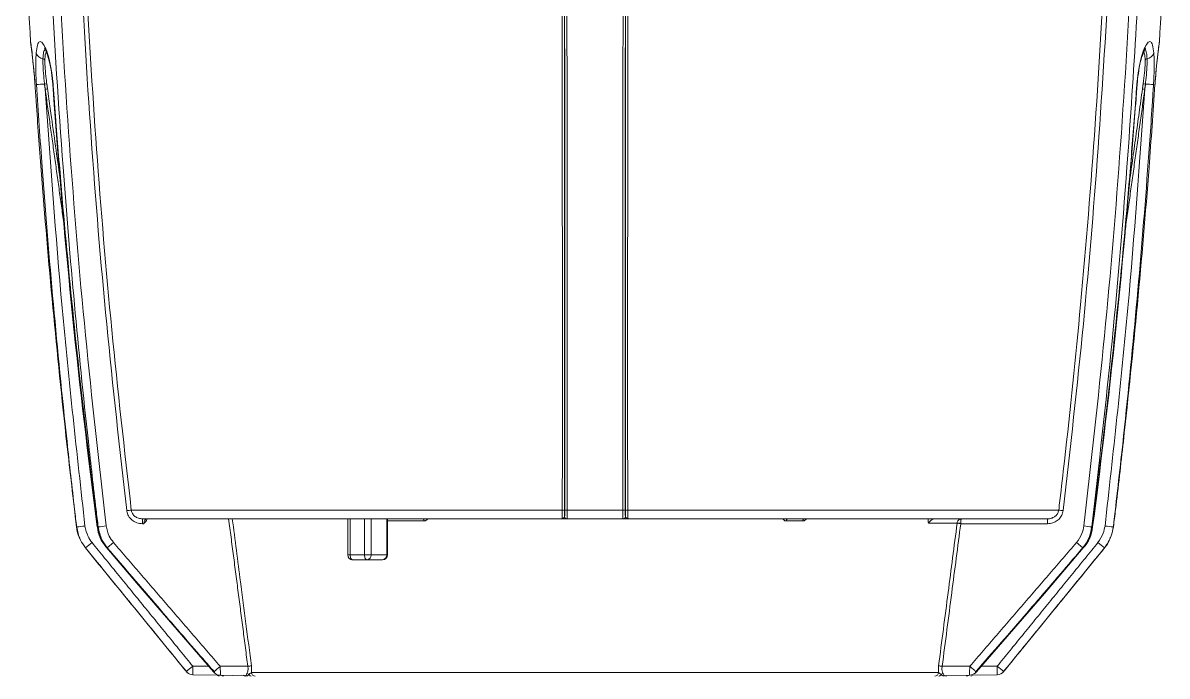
# Model space of a CAD drawing. Extents: x 2 to 136, y 1 to 99.
# Drawn here: x 53.71 to 60.69, y 3.93 to 7.91 of the extents above; entities that cross this region are included whole.
import ezdxf

# ---------------------------------------------------------------- set-up
doc = ezdxf.new("R2010")
doc.units = 0
doc.header["$MEASUREMENT"] = 0
doc.linetypes.add('SLD-Solid', pattern=[0])
doc.layers.add('OBJECT', color=7, linetype='CONTINUOUS')

msp = doc.modelspace()

# ---------------------------------------------------------------- linework, layer by layer
at = {"layer": 'OBJECT', "linetype": 'SLD-Solid', "lineweight": 15}
for p, q in [((53.8885, 7.5372), (53.8978, 7.4146)), ((54.3673, 4.9383), (56.997, 4.9383)), ((57.0107, 4.9003), (57.0108, 4.9003)), ((57.026, 4.9383), (57.3667, 4.9383)), ((57.3819, 4.9003), (57.382, 4.9003)), ((57.3958, 4.9383), (60.0254, 4.9383)), ((54.034, 4.8361), (54.0332, 4.8361)), ((54.1655, 4.8361), (54.1625, 4.8361)), ((56.9942, 4.8853), (54.4347, 4.8853)), ((54.4443, 4.8557), (54.4352, 4.8557)), ((55.6883, 4.8853), (55.6883, 4.6653)), ((55.7028, 4.8853), (55.7028, 4.6653)), ((55.7903, 4.6653), (55.7903, 4.8853)), ((55.8309, 4.8853), (55.8309, 4.6653)), ((55.9259, 4.6653), (55.9259, 4.8853)), ((55.9299, 4.6653), (55.9299, 4.8853)), ((56.1536, 4.8721), (55.9299, 4.8721)), ((56.1472, 4.8853), (55.961, 4.8853)), ((57.0258, 4.8853), (57.0257, 4.8853)), ((57.3669, 4.8853), (57.0258, 4.8853)), ((57.367, 4.8853), (57.3669, 4.8853)), ((59.958, 4.8853), (57.3985, 4.8853)), ((58.4644, 4.8721), (58.3639, 4.8721)), ((58.6064, 4.8853), (58.371, 4.8853)), ((59.4057, 4.859), (59.23, 4.859)), ((59.6229, 4.8853), (59.2594, 4.8853)), ((59.9575, 4.8557), (59.4277, 4.8557)), ((60.2302, 4.8361), (60.2272, 4.8361)), ((60.3595, 4.8361), (60.3587, 4.8361)), ((54.088, 4.7083), (54.0874, 4.7083)), ((54.2143, 4.7129), (54.2182, 4.7081)), ((54.2209, 4.7083), (54.2184, 4.7083)), ((54.2588, 4.7406), (54.2209, 4.7083)), ((60.1718, 4.7083), (60.1339, 4.7406)), ((60.1743, 4.7083), (60.1718, 4.7083)), ((60.3053, 4.7083), (60.3047, 4.7083)), ((55.7028, 4.6653), (55.6883, 4.6653)), ((55.7028, 4.6653), (55.7903, 4.6653)), ((55.8049, 4.6353), (55.7183, 4.6353)), ((55.8309, 4.6653), (55.7903, 4.6653)), ((55.8999, 4.6353), (55.8049, 4.6353)), ((55.8309, 4.6653), (55.9259, 4.6653)), ((55.9299, 4.6653), (55.9259, 4.6653)), ((54.7428, 3.9854), (54.8393, 3.9854)), ((59.483, 3.9854), (59.3144, 3.9853)), ((59.6499, 3.9854), (59.5534, 3.9854)), ((54.743, 3.9335), (54.7431, 3.9335)), ((54.7431, 3.9335), (54.8816, 3.9311)), ((54.911, 3.9306), (55.0626, 3.9279)), ((55.1003, 3.9473), (59.2924, 3.9473)), ((59.3296, 3.9279), (59.4817, 3.9306)), ((59.5112, 3.9311), (59.6497, 3.9335)), ((59.5112, 3.9311), (59.5112, 3.9311)), ((59.6897, 3.9531), (59.6895, 3.9533))]:
    msp.add_line(p, q, dxfattribs=at)
at = {"layer": 'OBJECT', "linetype": 'SLD-Solid', "lineweight": 15, "flags": 128}
for points in [[(53.8376, 7.7573), (53.8373, 7.7576), (53.841, 7.7517), (53.8481, 7.7365), (53.8579, 7.7095), (53.8681, 7.6721), (53.8778, 7.6254), (53.8796, 7.6122)], [(60.6143, 7.5548), (60.6177, 7.5996), (60.6225, 7.6521), (60.6275, 7.6993), (60.6322, 7.7388), (60.636, 7.7687), (60.6385, 7.7876), (60.6394, 7.7941), (60.6394, 7.7943), (60.6394, 7.7942)], [(53.8796, 7.6122), (53.8852, 7.5735), (53.8883, 7.5372)], [(53.8904, 7.5378), (53.8888, 7.5374), (53.8887, 7.5373)], [(60.4949, 7.4146), (60.5004, 7.4879), (60.5041, 7.5373)], [(60.5041, 7.5373), (60.5039, 7.5374), (60.5023, 7.5378)], [(53.8997, 7.415), (53.898, 7.4147), (53.8978, 7.4146)], [(60.4949, 7.4146), (60.4948, 7.4147), (60.4931, 7.415)], [(54.1625, 4.8361), (54.1603, 4.8356), (54.1602, 4.8356)], [(56.1472, 4.8853), (56.1484, 4.8851), (56.1495, 4.8843), (56.1506, 4.8831), (56.1515, 4.8815), (56.1523, 4.8796), (56.1529, 4.8773), (56.1534, 4.8748), (56.1536, 4.8721)], [(58.371, 4.8853), (58.3697, 4.8851), (58.3685, 4.8843), (58.3673, 4.8831), (58.3663, 4.8815), (58.3654, 4.8796), (58.3647, 4.8773), (58.3642, 4.8748), (58.3639, 4.8721)], [(58.4721, 4.8853), (58.4707, 4.8851), (58.4694, 4.8843), (58.4681, 4.8831), (58.467, 4.8815), (58.466, 4.8796), (58.4652, 4.8773), (58.4647, 4.8748), (58.4644, 4.8721)], [(60.2325, 4.8356), (60.2324, 4.8356), (60.2302, 4.8361)], [(54.2184, 4.7083), (54.2173, 4.7074), (54.2173, 4.7073)], [(54.2179, 4.7079), (54.3988, 4.4946), (54.8684, 3.9518)], [(59.5243, 3.9518), (59.9386, 4.4299), (60.1751, 4.7076)], [(60.1754, 4.7073), (60.1754, 4.7074), (60.1743, 4.7083)], [(55.7183, 4.6353), (55.7153, 4.6359), (55.7124, 4.6376), (55.7097, 4.6404), (55.7073, 4.6441), (55.7054, 4.6486), (55.704, 4.6538), (55.7031, 4.6595), (55.7028, 4.6653)], [(55.8049, 4.6353), (55.802, 4.6359), (55.7993, 4.6376), (55.7968, 4.6404), (55.7946, 4.6441), (55.7928, 4.6486), (55.7914, 4.6538), (55.7906, 4.6595), (55.7903, 4.6653)], [(54.87, 3.9533), (54.8684, 3.9518), (54.8683, 3.9517)], [(59.3329, 3.9264), (59.3346, 3.927), (59.3371, 3.928)], [(59.3366, 3.926), (59.3396, 3.9269), (59.3421, 3.9281)], [(59.5244, 3.9517), (59.5243, 3.9518), (59.5227, 3.9533)]]:
    msp.add_lwpolyline(points, dxfattribs=at)
at = {"layer": 'OBJECT', "linetype": 'SLD-Solid', "lineweight": 15}
for centre, radius, start, end in [((104.3224, 10.8253), 50.66, 182.37743, 183.42938), ((10.0704, 10.8253), 50.66, 356.57061, 357.62256), ((49.8017, 7.259), 3.9876, 4.25341, 7.72413), ((60.9142, 7.5725), 0.4038, 152.80365, 175.86435), ((60.3816, 7.8289), 0.2601, 351.91394, 352.50801), ((53.8336, 7.7424), 0.0486, 196.76446, 264.04477), ((53.8275, 7.6804), 0.0137, 21.51783, 85.64417), ((60.5652, 7.6804), 0.0137, 94.35583, 158.48217), ((60.5592, 7.7424), 0.0486, 275.95523, 343.23554), ((53.8928, 7.1667), 0.3762, 96.2276, 98.36804), ((61.026, 7.5105), 0.5226, 169.96076, 177.06129), ((60.4999, 7.1667), 0.3762, 81.63196, 83.7724), ((53.7678, 8.4848), 0.9485, 271.26581, 274.24785), ((53.8893, 7.189), 0.3214, 95.86198, 98.46292), ((60.5034, 7.189), 0.3214, 81.53708, 84.13802), ((60.6249, 8.4848), 0.9485, 265.75215, 268.73419), ((97.0541, 10.4984), 43.2667, 184.08716, 187.52066), ((16.0496, 10.6202), 44.5598, 352.54101, 355.87478), ((54.4787, 3.8101), 1.1338, 95.63879, 97.0377), ((57.0001, 4.9057), 0.0328, 70.62039, 95.49567), ((57.0257, 4.9003), 0.015, 180.13656, 269.98834), ((57.0258, 4.9003), 0.015, 180.13642, 269.98841), ((57.0228, 4.9714), 0.0333, 250.74602, 275.52876), ((57.3699, 4.9714), 0.0333, 264.47124, 289.25398), ((57.3669, 4.9003), 0.015, 270.01159, 359.86358), ((57.367, 4.9003), 0.015, 270.01166, 359.86344), ((57.3926, 4.9057), 0.0328, 84.50433, 109.37961), ((59.914, 3.8101), 1.1338, 82.9623, 84.36121), ((53.9517, 5.8766), 1.0437, 274.52247, 277.33458), ((54.3621, 4.8505), 0.202, 184.21181, 222.94974), ((53.9819, 6.6994), 1.8723, 275.62665, 277.12904), ((54.0134, 4.8631), 0.4219, 359.00574, 3.02315), ((59.2864, 3.7876), 1.0775, 82.46766, 83.65052), ((59.4167, 4.7507), 0.1088, 84.1765, 95.8235), ((60.3793, 4.8631), 0.4219, 176.97685, 180.99426), ((60.0253, 4.8493), 0.2064, 316.59693, 356.23453), ((60.4108, 6.6994), 1.8723, 262.87096, 264.37335), ((60.441, 5.8766), 1.0437, 262.66542, 265.47753), ((50.3182, 9.4043), 6.0219, 308.75676, 309.24243), ((64.0745, 9.4043), 6.0219, 230.75757, 231.24324), ((55.7183, 4.6653), 0.03, 180, 270), ((55.8027, 4.6634), 0.0282, 274.40147, 3.81167), ((55.8999, 4.6653), 0.03, 270, 0), ((55.8977, 4.6634), 0.0282, 274.40147, 3.81167), ((50.7209, 8.8973), 6.3484, 308.85122, 309.31111), ((63.6718, 8.8973), 6.3484, 230.68889, 231.14878), ((54.7232, 3.9696), 0.0261, 214.50357, 236.05835), ((54.7396, 3.9755), 0.0415, 221.73082, 274.77054), ((54.9084, 3.9794), 0.0484, 214.55197, 273.04711), ((54.9038, 3.9503), 0.025, 236.04609, 269.99862), ((54.929, 3.9498), 0.0245, 231.89395, 269.9508), ((55.0614, 3.9473), 0.0219, 240.58148, 269.88339), ((55.0668, 3.9499), 0.0245, 242.81771, 253.31536), ((55.0663, 3.9087), 0.0333, 55.90027, 79.20116), ((55.0998, 3.9406), 0.0154, 196.28745, 262.8344), ((55.1238, 3.9488), 0.0235, 183.7598, 267.37448), ((59.2689, 3.9488), 0.0235, 272.62552, 356.2402), ((59.2929, 3.9406), 0.0154, 277.1656, 343.71255), ((59.3264, 3.9087), 0.0333, 100.79884, 124.09973), ((59.4637, 3.9498), 0.0245, 270.0492, 308.10605), ((59.4821, 3.9841), 0.0532, 269.57376, 322.54322), ((59.4889, 3.9503), 0.025, 270.01906, 303.08496), ((59.6489, 3.9861), 0.0525, 270.81865, 322.65509)]:
    msp.add_arc(centre, radius, start, end, dxfattribs=at)
for points, knots in [([(56.997, 4.9383), (56.997, 4.9483), (56.997, 4.9979), (56.9971, 5.2065), (56.9972, 5.7235), (56.9972, 6.5201), (56.9966, 7.6357), (56.9953, 8.8047), (56.9935, 9.655), (56.9928, 10.0268)], [0, 0, 0, 0, 0.00588, 0.029402, 0.123491, 0.311676, 0.499928, 0.781341, 1, 1, 1, 1]), ([(57.0069, 10.0219), (57.0076, 9.6793), (57.0092, 8.8853), (57.0106, 7.64), (57.0114, 6.2867), (57.0111, 5.3867), (57.011, 4.9366)], [0, 0, 0, 0, 0.201651, 0.467255, 0.733627, 1, 1, 1, 1]), ([(57.0119, 4.94), (57.012, 5.3745), (57.0123, 6.2434), (57.0116, 7.5521), (57.0102, 8.8116), (57.0086, 9.6357), (57.0078, 10.0216)], [0, 0, 0, 0, 0.257341, 0.514682, 0.77272, 1, 1, 1, 1]), ([(57.3849, 10.0231), (57.3841, 9.6379), (57.3825, 8.8157), (57.3811, 7.5568), (57.3804, 6.2469), (57.3807, 5.3757), (57.3808, 4.94)], [0, 0, 0, 0, 0.226812, 0.484077, 0.742038, 1, 1, 1, 1]), ([(57.3818, 4.9366), (57.3816, 5.4248), (57.3813, 6.401), (57.3823, 7.8723), (57.3838, 9.0801), (57.3854, 9.7981), (57.3859, 10.0235)], [0, 0, 0, 0, 0.288813, 0.577626, 0.867429, 1, 1, 1, 1]), ([(57.3999, 10.0289), (57.3994, 9.7853), (57.3981, 9.1777), (57.3968, 8.2067), (57.3958, 7.1159), (57.3954, 6.026), (57.3956, 5.3009), (57.3958, 4.9383)], [0, 0, 0, 0, 0.143196, 0.357195, 0.571195, 0.785598, 1, 1, 1, 1]), ([(53.8797, 9.506), (53.8913, 9.1168), (53.9147, 8.3383), (53.9861, 7.1713), (54.0818, 6.005), (54.1701, 5.2294), (54.2143, 4.8416)], [0, 0, 0, 0, 0.249704, 0.499408, 0.749704, 1, 1, 1, 1]), ([(54.3398, 4.9353), (54.297, 5.3144), (54.2114, 6.0728), (54.1185, 7.2146), (54.0491, 8.3591), (54.0264, 9.1237), (54.0151, 9.5059)], [0, 0, 0, 0, 0.249708, 0.499416, 0.749708, 1, 1, 1, 1]), ([(54.043, 9.5063), (54.0434, 9.4863), (54.0457, 9.3863), (54.0569, 8.9665), (54.0869, 8.198), (54.1516, 7.1419), (54.2431, 6.0385), (54.3259, 5.305), (54.3673, 4.9383)], [0, 0, 0, 0, 0.013096, 0.06548, 0.275028, 0.516675, 0.758354, 1, 1, 1, 1]), ([(60.0254, 4.9383), (60.0278, 4.9582), (60.0396, 5.0575), (60.088, 5.4747), (60.1669, 6.2397), (60.252, 7.2944), (60.3171, 8.3997), (60.3389, 9.1374), (60.3498, 9.5063)], [0, 0, 0, 0, 0.013096, 0.06548, 0.275028, 0.516674, 0.758353, 1, 1, 1, 1]), ([(60.3776, 9.5059), (60.3663, 9.1245), (60.3437, 8.3618), (60.2745, 7.2182), (60.1816, 6.0754), (60.0958, 5.3153), (60.0529, 4.9353)], [0, 0, 0, 0, 0.249709, 0.499418, 0.749709, 1, 1, 1, 1]), ([(60.1784, 4.8416), (60.2225, 5.2285), (60.3106, 6.0023), (60.4064, 7.1676), (60.478, 8.3356), (60.5013, 9.1159), (60.513, 9.506)], [0, 0, 0, 0, 0.249703, 0.499406, 0.749703, 1, 1, 1, 1]), ([(54.1655, 4.8361), (54.1613, 4.8708), (54.1404, 5.0446), (54.0888, 5.4967), (54.0183, 6.1932), (53.9405, 7.1298), (53.874, 8.1674), (53.8483, 8.9266), (53.8354, 9.3061)], [0, 0, 0, 0, 0.023416, 0.117081, 0.304445, 0.491809, 0.745904, 1, 1, 1, 1]), ([(60.5573, 9.3061), (60.5564, 9.2711), (60.5515, 9.0962), (60.5361, 8.6415), (60.5035, 7.9421), (60.4429, 7.0042), (60.3564, 5.9681), (60.2703, 5.2134), (60.2272, 4.8361)], [0, 0, 0, 0, 0.023416, 0.117081, 0.304444, 0.491808, 0.745904, 1, 1, 1, 1]), ([(57.0239, 9.0139), (57.0241, 8.8689), (57.0249, 8.404), (57.0258, 7.4914), (57.0265, 6.2769), (57.0262, 5.3845), (57.026, 4.9383)], [0, 0, 0, 0, 0.106448, 0.341316, 0.670658, 1, 1, 1, 1]), ([(57.3667, 4.9383), (57.3667, 4.9483), (57.3666, 4.9979), (57.3665, 5.2065), (57.3663, 5.7235), (57.3663, 6.5201), (57.367, 7.6061), (57.3677, 8.431), (57.3687, 8.937), (57.3688, 8.9942)], [0, 0, 0, 0, 0.007373, 0.036867, 0.154842, 0.390842, 0.626842, 0.957772, 1, 1, 1, 1]), ([(53.7534, 7.7949), (53.7532, 7.7958), (53.7528, 7.7989), (53.7565, 7.7726), (53.7632, 7.7194), (53.7716, 7.6437), (53.7763, 7.5847), (53.7786, 7.5552)], [0, 0, 0, 0, 0.091988, 0.320964, 0.549626, 0.77519, 1, 1, 1, 1]), ([(53.787, 7.7283), (53.7892, 7.746), (53.7936, 7.7813), (53.8072, 7.8013), (53.825, 7.7939), (53.8461, 7.7569), (53.8669, 7.6932), (53.8829, 7.6159), (53.8882, 7.5612), (53.8904, 7.5378)], [0, 0, 0, 0, 0.142439, 0.28529, 0.431186, 0.580958, 0.733779, 0.886153, 1, 1, 1, 1]), ([(53.8285, 7.694), (53.8295, 7.7087), (53.8314, 7.7379), (53.8385, 7.7462), (53.842, 7.7503)], [0, 0, 0, 0, 0.499732, 1, 1, 1, 1]), ([(60.5023, 7.5378), (60.5045, 7.5612), (60.5098, 7.6159), (60.5259, 7.6932), (60.5467, 7.7569), (60.5677, 7.7939), (60.5856, 7.8013), (60.5991, 7.7813), (60.6035, 7.746), (60.6057, 7.7283)], [0, 0, 0, 0, 0.113847, 0.266221, 0.419042, 0.568814, 0.71471, 0.857561, 1, 1, 1, 1]), ([(60.5434, 7.7475), (60.5464, 7.749), (60.5544, 7.7528), (60.5616, 7.7331), (60.5634, 7.706), (60.5642, 7.694)], [0, 0, 0, 0, 0.252422, 0.670218, 1, 1, 1, 1]), ([(60.6141, 7.5552), (60.616, 7.5795), (60.6202, 7.6334), (60.6281, 7.7073), (60.6352, 7.7648), (60.6395, 7.7963), (60.6394, 7.7953), (60.6394, 7.7949)], [0, 0, 0, 0, 0.184768, 0.411838, 0.638244, 0.864505, 1, 1, 1, 1]), ([(53.7887, 7.5366), (53.7877, 7.5551), (53.785, 7.6029), (53.7837, 7.6717), (53.786, 7.7108), (53.787, 7.7283)], [0, 0, 0, 0, 0.257997, 0.666581, 1, 1, 1, 1]), ([(53.838, 7.5389), (53.8368, 7.5496), (53.833, 7.5838), (53.829, 7.6361), (53.828, 7.675), (53.8284, 7.6914), (53.8285, 7.694)], [0, 0, 0, 0, 0.18435, 0.592455, 0.935104, 1, 1, 1, 1]), ([(53.8492, 7.7336), (53.8467, 7.7295), (53.8416, 7.7213), (53.8407, 7.6975), (53.8402, 7.6854)], [0, 0, 0, 0, 0.492267, 1, 1, 1, 1]), ([(53.8402, 7.6854), (53.8405, 7.6687), (53.8411, 7.6353), (53.8464, 7.5823), (53.8507, 7.5506), (53.852, 7.5407)], [0, 0, 0, 0, 0.407206, 0.815573, 1, 1, 1, 1]), ([(60.5407, 7.5407), (60.5436, 7.5632), (60.5493, 7.608), (60.5525, 7.6565), (60.5525, 7.679), (60.5525, 7.6854)], [0, 0, 0, 0, 0.417952, 0.834104, 1, 1, 1, 1]), ([(60.5525, 7.6854), (60.5519, 7.6993), (60.551, 7.723), (60.5457, 7.7302), (60.5435, 7.7331)], [0, 0, 0, 0, 0.589997, 1, 1, 1, 1]), ([(60.5642, 7.694), (60.5643, 7.6872), (60.5648, 7.6632), (60.5624, 7.614), (60.5579, 7.5661), (60.555, 7.542), (60.5547, 7.5389)], [0, 0, 0, 0, 0.1657, 0.581558, 0.946738, 1, 1, 1, 1]), ([(60.6057, 7.7283), (60.6063, 7.7194), (60.6084, 7.6896), (60.6086, 7.6254), (60.6055, 7.5661), (60.604, 7.5366)], [0, 0, 0, 0, 0.177217, 0.589279, 1, 1, 1, 1]), ([(53.7799, 7.5366), (53.7823, 7.5016), (53.794, 7.3271), (53.8271, 6.8733), (53.8869, 6.1758), (53.9607, 5.4503), (54.0134, 5.0041), (54.0332, 4.8361)], [0, 0, 0, 0, 0.038703, 0.193516, 0.503195, 0.812873, 1, 1, 1, 1]), ([(54.034, 4.8361), (54.0299, 4.8709), (54.0095, 5.0446), (53.959, 5.4968), (53.8901, 6.1935), (53.8299, 6.92), (53.8, 7.368), (53.7887, 7.5366)], [0, 0, 0, 0, 0.038714, 0.19357, 0.503334, 0.813098, 1, 1, 1, 1]), ([(53.842, 7.5069), (53.8736, 7.062), (53.9368, 6.1719), (54.0356, 5.285), (54.0849, 4.8414)], [0, 0, 0, 0, 0.499822, 1, 1, 1, 1]), ([(53.8564, 7.5087), (53.8578, 7.4988), (53.8647, 7.4493), (53.8901, 7.2667), (53.9142, 7.0941), (53.9327, 6.961)], [0, 0, 0, 0, 0.054247, 0.271235, 1, 1, 1, 1]), ([(53.8904, 7.5378), (53.8931, 7.5029), (53.8962, 7.462), (53.8992, 7.421), (53.8997, 7.415)], [0, 0, 0, 0, 0.852454, 1, 1, 1, 1]), ([(60.3078, 4.8414), (60.3571, 5.2847), (60.4559, 6.1715), (60.5191, 7.0617), (60.5507, 7.5069)], [0, 0, 0, 0, 0.499822, 1, 1, 1, 1]), ([(60.604, 7.5366), (60.6017, 7.5016), (60.5905, 7.327), (60.5587, 6.8731), (60.501, 6.1755), (60.4293, 5.45), (60.378, 5.0039), (60.3587, 4.8361)], [0, 0, 0, 0, 0.038714, 0.19357, 0.503334, 0.813098, 1, 1, 1, 1]), ([(60.3595, 4.8361), (60.3637, 4.8708), (60.3846, 5.0446), (60.4365, 5.4966), (60.5074, 6.193), (60.5698, 6.9196), (60.601, 7.3678), (60.6128, 7.5366)], [0, 0, 0, 0, 0.038703, 0.193516, 0.503195, 0.812873, 1, 1, 1, 1]), ([(60.4931, 7.415), (60.4957, 7.45), (60.4987, 7.4909), (60.5018, 7.5318), (60.5023, 7.5378)], [0, 0, 0, 0, 0.853894, 1, 1, 1, 1]), ([(53.8997, 7.415), (53.9023, 7.3801), (53.9154, 7.2056), (53.9523, 6.7521), (54.0181, 6.0552), (54.0946, 5.3702), (54.1462, 4.9642), (54.1625, 4.8361)], [0, 0, 0, 0, 0.040495, 0.202477, 0.526502, 0.850526, 1, 1, 1, 1]), ([(60.2302, 4.8361), (60.2347, 4.8708), (60.2571, 5.0443), (60.3125, 5.496), (60.3885, 6.1919), (60.4517, 6.8782), (60.4831, 7.2862), (60.4931, 7.415)], [0, 0, 0, 0, 0.040495, 0.202477, 0.526502, 0.850527, 1, 1, 1, 1]), ([(54.4352, 4.8557), (54.4238, 4.8568), (54.4009, 4.859), (54.3708, 4.8763), (54.3492, 4.9013), (54.3415, 4.9228), (54.34, 4.9341), (54.3398, 4.9353)], [0, 0, 0, 0, 0.252657, 0.505679, 0.747853, 0.97329, 1, 1, 1, 1]), ([(54.3673, 4.9383), (54.3674, 4.9375), (54.3685, 4.93), (54.374, 4.9155), (54.3893, 4.8988), (54.4106, 4.8874), (54.4266, 4.886), (54.4347, 4.8853)], [0, 0, 0, 0, 0.02565, 0.243454, 0.482623, 0.739141, 1, 1, 1, 1]), ([(56.9942, 4.8853), (56.9943, 4.8854), (56.9947, 4.8857), (56.9955, 4.8902), (56.9963, 4.9019), (56.9968, 4.9185), (56.9969, 4.9317), (56.997, 4.9383)], [0, 0, 0, 0, 0.075057, 0.307535, 0.538875, 0.769492, 1, 1, 1, 1]), ([(57.0107, 4.9003), (57.0103, 4.8989), (57.0092, 4.8948), (57.0033, 4.8886), (56.9982, 4.8858), (56.9952, 4.8853), (56.9944, 4.8853), (56.9942, 4.8853), (56.9942, 4.8853)], [0, 0, 0, 0, 0.18305, 0.56069, 0.883612, 0.968515, 0.995123, 1, 1, 1, 1]), ([(57.011, 4.9366), (57.0109, 4.9283), (57.0109, 4.9152), (57.0107, 4.9043), (57.0107, 4.9003)], [0, 0, 0, 0, 0.635829, 1, 1, 1, 1]), ([(57.0108, 4.9003), (57.0109, 4.9008), (57.0112, 4.9018), (57.0115, 4.9096), (57.0118, 4.921), (57.0119, 4.932), (57.0119, 4.9385), (57.0119, 4.94)], [0, 0, 0, 0, 0.23285, 0.465707, 0.698166, 0.929863, 1, 1, 1, 1]), ([(57.026, 4.9383), (57.026, 4.9363), (57.026, 4.9277), (57.026, 4.913), (57.026, 4.8977), (57.0259, 4.8873), (57.0258, 4.886), (57.0258, 4.8853)], [0, 0, 0, 0, 0.070188, 0.302027, 0.534525, 0.767309, 1, 1, 1, 1]), ([(57.3669, 4.8853), (57.3669, 4.8854), (57.3669, 4.8857), (57.3668, 4.8901), (57.3667, 4.9019), (57.3667, 4.9185), (57.3667, 4.9317), (57.3667, 4.9383)], [0, 0, 0, 0, 0.074329, 0.306368, 0.537747, 0.768822, 1, 1, 1, 1]), ([(57.3808, 4.94), (57.3809, 4.9351), (57.3809, 4.9252), (57.3811, 4.9127), (57.3814, 4.9039), (57.3817, 4.9005), (57.3819, 4.9003), (57.3819, 4.9003)], [0, 0, 0, 0, 0.231022, 0.462025, 0.69344, 0.925618, 1, 1, 1, 1]), ([(57.382, 4.9003), (57.3819, 4.9071), (57.3818, 4.9183), (57.3818, 4.9314), (57.3818, 4.9366)], [0, 0, 0, 0, 0.601615, 1, 1, 1, 1]), ([(57.382, 4.9003), (57.3824, 4.8989), (57.3836, 4.8948), (57.3894, 4.8886), (57.3945, 4.8858), (57.3975, 4.8853), (57.3983, 4.8853), (57.3985, 4.8853), (57.3985, 4.8853)], [0, 0, 0, 0, 0.18305, 0.56069, 0.883612, 0.968515, 0.995123, 1, 1, 1, 1]), ([(57.3958, 4.9383), (57.3958, 4.9342), (57.3958, 4.9234), (57.3962, 4.9075), (57.3969, 4.8938), (57.3977, 4.8864), (57.3983, 4.8856), (57.3985, 4.8853)], [0, 0, 0, 0, 0.144393, 0.376048, 0.608824, 0.842302, 1, 1, 1, 1]), ([(60.0529, 4.9353), (60.0508, 4.9258), (60.0465, 4.9067), (60.0284, 4.8827), (60.0036, 4.8649), (59.9785, 4.8567), (59.9627, 4.856), (59.9575, 4.8557)], [0, 0, 0, 0, 0.21438, 0.428502, 0.649664, 0.885239, 1, 1, 1, 1]), ([(59.958, 4.8853), (59.9617, 4.8855), (59.9728, 4.8859), (59.9904, 4.8913), (60.008, 4.9031), (60.0209, 4.9191), (60.0239, 4.932), (60.0254, 4.9383)], [0, 0, 0, 0, 0.118805, 0.36056, 0.582979, 0.793287, 1, 1, 1, 1]), ([(54.0332, 4.8361), (54.0357, 4.8171), (54.0388, 4.7925), (54.0515, 4.7717), (54.0543, 4.7669)], [0, 0, 0, 0, 0.772397, 1, 1, 1, 1]), ([(54.088, 4.7083), (54.0769, 4.7238), (54.0493, 4.762), (54.0397, 4.8084), (54.034, 4.8361)], [0, 0, 0, 0, 0.40408, 1, 1, 1, 1]), ([(54.0849, 4.8414), (54.0895, 4.8195), (54.0971, 4.7829), (54.1189, 4.7527), (54.1277, 4.7404)], [0, 0, 0, 0, 0.595825, 1, 1, 1, 1]), ([(54.1625, 4.8361), (54.1662, 4.8167), (54.175, 4.7701), (54.2024, 4.7311), (54.2184, 4.7083)], [0, 0, 0, 0, 0.415675, 1, 1, 1, 1]), ([(54.2209, 4.7083), (54.209, 4.7244), (54.1809, 4.7626), (54.1711, 4.8092), (54.1655, 4.8361)], [0, 0, 0, 0, 0.422662, 1, 1, 1, 1]), ([(54.2143, 4.8416), (54.2188, 4.8203), (54.2267, 4.7834), (54.2493, 4.7533), (54.2588, 4.7406)], [0, 0, 0, 0, 0.576403, 1, 1, 1, 1]), ([(54.4443, 4.8557), (54.4444, 4.857), (54.4447, 4.8618), (54.4465, 4.8701), (54.4505, 4.8785), (54.4559, 4.8842), (54.46, 4.8849), (54.462, 4.8853)], [0, 0, 0, 0, 0.077988, 0.284742, 0.512027, 0.75431, 1, 1, 1, 1]), ([(54.4641, 4.8831), (54.4625, 4.88), (54.4574, 4.87), (54.4491, 4.8621), (54.4444, 4.8558), (54.4443, 4.8557)], [0, 0, 0, 0, 0.301175, 0.993573, 1, 1, 1, 1]), ([(54.9837, 4.8853), (55.0002, 4.7573), (55.0389, 4.4582), (55.0779, 4.1591), (55.1002, 3.9879)], [0, 0, 0, 0, 0.427818, 1, 1, 1, 1]), ([(56.1536, 4.8721), (56.1553, 4.8722), (56.16, 4.8725), (56.1671, 4.8758), (56.1728, 4.8806), (56.1745, 4.8844), (56.1749, 4.8853)], [0, 0, 0, 0, 0.19464, 0.54293, 0.894094, 1, 1, 1, 1]), ([(57.0257, 4.8853), (57.025, 4.8853), (57.0233, 4.8853), (57.0126, 4.8853), (57.0016, 4.8853), (56.9957, 4.8853), (56.9942, 4.8853), (56.9942, 4.8853)], [0, 0, 0, 0, 0.221548, 0.607292, 0.898473, 0.996078, 1, 1, 1, 1]), ([(57.3985, 4.8853), (57.3985, 4.8853), (57.397, 4.8853), (57.3911, 4.8853), (57.3801, 4.8853), (57.3694, 4.8853), (57.3677, 4.8853), (57.367, 4.8853)], [0, 0, 0, 0, 0.003922, 0.101527, 0.392708, 0.778452, 1, 1, 1, 1]), ([(58.3431, 4.8853), (58.3446, 4.8829), (58.3478, 4.878), (58.3552, 4.8731), (58.361, 4.8725), (58.3639, 4.8721)], [0, 0, 0, 0, 0.310824, 0.655622, 1, 1, 1, 1]), ([(58.4644, 4.8721), (58.466, 4.8722), (58.4705, 4.8725), (58.4776, 4.8759), (58.4834, 4.8806), (58.4854, 4.8844), (58.4859, 4.8853)], [0, 0, 0, 0, 0.19878, 0.545725, 0.895559, 1, 1, 1, 1]), ([(59.2594, 4.8853), (59.2597, 4.8853), (59.2603, 4.8853), (59.2592, 4.8846), (59.2577, 4.8838), (59.2558, 4.8827), (59.253, 4.8809), (59.2502, 4.879), (59.2451, 4.8753), (59.2378, 4.8689), (59.2326, 4.8627), (59.23, 4.859), (59.23, 4.859)], [0, 0, 0, 0, 0.139072, 0.217492, 0.268365, 0.336172, 0.377349, 0.471057, 0.513586, 0.712137, 0.995855, 1, 1, 1, 1]), ([(59.2925, 3.988), (59.312, 4.1373), (59.3498, 4.4275), (59.3874, 4.7176), (59.4056, 4.8584)], [0, 0, 0, 0, 0.514698, 1, 1, 1, 1]), ([(59.4277, 4.8557), (59.4094, 4.7149), (59.3718, 4.4248), (59.3339, 4.1347), (59.3144, 3.9853)], [0, 0, 0, 0, 0.485323, 1, 1, 1, 1]), ([(59.4057, 4.859), (59.406, 4.8608), (59.4067, 4.8656), (59.4098, 4.8726), (59.4154, 4.8796), (59.4229, 4.8842), (59.4287, 4.8853), (59.4313, 4.8853), (59.4314, 4.8853)], [0, 0, 0, 0, 0.132012, 0.331247, 0.533417, 0.788105, 0.994813, 1, 1, 1, 1]), ([(59.4277, 4.859), (59.4278, 4.8608), (59.4279, 4.8656), (59.4283, 4.8726), (59.4291, 4.8796), (59.4302, 4.8842), (59.431, 4.8853), (59.4314, 4.8853), (59.4314, 4.8853)], [0, 0, 0, 0, 0.132009, 0.331242, 0.533414, 0.788106, 0.994814, 1, 1, 1, 1]), ([(60.1339, 4.7406), (60.1466, 4.7583), (60.1685, 4.789), (60.1755, 4.8259), (60.1784, 4.8416)], [0, 0, 0, 0, 0.576762, 1, 1, 1, 1]), ([(60.2272, 4.8361), (60.2234, 4.8165), (60.215, 4.7733), (60.1908, 4.7317), (60.1738, 4.7107), (60.1718, 4.7083)], [0, 0, 0, 0, 0.423748, 0.934146, 1, 1, 1, 1]), ([(60.1743, 4.7083), (60.186, 4.7241), (60.2142, 4.7622), (60.2243, 4.8088), (60.2302, 4.8361)], [0, 0, 0, 0, 0.414329, 1, 1, 1, 1]), ([(60.265, 4.7404), (60.2776, 4.7589), (60.2986, 4.7899), (60.3051, 4.8266), (60.3078, 4.8414)], [0, 0, 0, 0, 0.595856, 1, 1, 1, 1]), ([(60.3587, 4.8361), (60.3554, 4.8173), (60.3471, 4.7709), (60.3205, 4.7317), (60.3047, 4.7083)], [0, 0, 0, 0, 0.40422, 1, 1, 1, 1]), ([(60.3053, 4.7083), (60.3172, 4.7233), (60.3327, 4.7425), (60.3389, 4.766), (60.3402, 4.7713)], [0, 0, 0, 0, 0.77501, 1, 1, 1, 1]), ([(54.0874, 4.7083), (54.1095, 4.6812), (54.2201, 4.5455), (54.4252, 4.2938), (54.6085, 4.0693), (54.7032, 3.9533)], [0, 0, 0, 0, 0.107776, 0.53888, 1, 1, 1, 1]), ([(54.7033, 3.9533), (54.6811, 3.9804), (54.5705, 4.116), (54.3654, 4.3676), (54.1825, 4.5923), (54.088, 4.7083)], [0, 0, 0, 0, 0.107811, 0.539052, 1, 1, 1, 1]), ([(54.2184, 4.7083), (54.2411, 4.6817), (54.3546, 4.5485), (54.5709, 4.296), (54.7665, 4.0719), (54.87, 3.9533)], [0, 0, 0, 0, 0.105273, 0.526369, 1, 1, 1, 1]), ([(54.8729, 3.9531), (54.8498, 3.9794), (54.7344, 4.111), (54.5165, 4.3622), (54.3232, 4.5885), (54.2209, 4.7083)], [0, 0, 0, 0, 0.105236, 0.526182, 1, 1, 1, 1]), ([(60.1718, 4.7083), (60.1491, 4.6817), (60.0356, 4.5485), (59.8192, 4.296), (59.6235, 4.0719), (59.5199, 3.9532)], [0, 0, 0, 0, 0.105256, 0.526282, 1, 1, 1, 1]), ([(59.5227, 3.9533), (59.5457, 3.9796), (59.6611, 4.1112), (59.8789, 4.3624), (60.0721, 4.5886), (60.1743, 4.7083)], [0, 0, 0, 0, 0.105274, 0.52637, 1, 1, 1, 1]), ([(59.6895, 3.9533), (59.7117, 3.9804), (59.8224, 4.116), (60.0277, 4.3676), (60.2107, 4.5922), (60.3053, 4.7083)], [0, 0, 0, 0, 0.107776, 0.53888, 1, 1, 1, 1]), ([(60.3047, 4.7083), (60.2826, 4.6812), (60.1721, 4.5455), (59.9671, 4.2937), (59.784, 4.0693), (59.6895, 3.9533)], [0, 0, 0, 0, 0.10781, 0.539052, 1, 1, 1, 1]), ([(54.7428, 3.9854), (54.7428, 3.9785), (54.7429, 3.9656), (54.743, 3.9502), (54.743, 3.9399), (54.7431, 3.9342), (54.7431, 3.9339), (54.7431, 3.9338)], [0, 0, 0, 0, 0.253723, 0.472255, 0.660516, 0.862097, 1, 1, 1, 1]), ([(54.8729, 3.9531), (54.8745, 3.9545), (54.8776, 3.9572), (54.8865, 3.965), (54.8974, 3.9746), (54.9056, 3.9818), (54.9097, 3.9854)], [0, 0, 0, 0, 0.250004, 0.5, 0.749998, 1, 1, 1, 1]), ([(54.9096, 3.9854), (54.9099, 3.978), (54.9105, 3.9654), (54.9111, 3.9505), (54.9113, 3.9402), (54.9114, 3.9337), (54.9113, 3.9306), (54.9111, 3.9309), (54.911, 3.931)], [0, 0, 0, 0, 0.253845, 0.437027, 0.601617, 0.773764, 0.925762, 1, 1, 1, 1]), ([(55.0725, 3.9414), (55.0738, 3.9439), (55.077, 3.9499), (55.079, 3.959), (55.0799, 3.9702), (55.0796, 3.9778), (55.0785, 3.9842), (55.0783, 3.9853)], [0, 0, 0, 0, 0.228223, 0.550169, 0.619261, 0.934176, 1, 1, 1, 1]), ([(55.1002, 3.9879), (55.099, 3.9878), (55.0967, 3.9876), (55.0914, 3.987), (55.0851, 3.9862), (55.0806, 3.9856), (55.0783, 3.9853)], [0, 0, 0, 0, 0.249995, 0.500004, 0.749998, 1, 1, 1, 1]), ([(55.1002, 3.9879), (55.101, 3.9787), (55.1022, 3.9643), (55.1008, 3.9517), (55.1003, 3.9473)], [0, 0, 0, 0, 0.648313, 1, 1, 1, 1]), ([(59.2924, 3.9473), (59.2924, 3.9476), (59.2913, 3.9552), (59.2906, 3.9689), (59.292, 3.9827), (59.2925, 3.988)], [0, 0, 0, 0, 0.027129, 0.624659, 1, 1, 1, 1]), ([(59.3144, 3.9853), (59.3123, 3.9856), (59.3077, 3.9862), (59.3015, 3.987), (59.296, 3.9876), (59.2937, 3.9879), (59.2925, 3.988)], [0, 0, 0, 0, 0.236228, 0.497649, 0.748983, 1, 1, 1, 1]), ([(59.3144, 3.9853), (59.3139, 3.9816), (59.3125, 3.972), (59.3137, 3.957), (59.3171, 3.9467), (59.3197, 3.9422), (59.3202, 3.9414)], [0, 0, 0, 0, 0.220231, 0.571307, 0.921718, 1, 1, 1, 1]), ([(59.4817, 3.931), (59.4817, 3.9309), (59.4815, 3.9303), (59.4814, 3.9331), (59.4814, 3.9388), (59.4816, 3.9482), (59.482, 3.9614), (59.4826, 3.9749), (59.4831, 3.9834), (59.4832, 3.9853)], [0, 0, 0, 0, 0.044879, 0.20562, 0.371314, 0.521273, 0.706061, 0.931215, 1, 1, 1, 1]), ([(59.4832, 3.9853), (59.4872, 3.9817), (59.4954, 3.9746), (59.5063, 3.965), (59.5152, 3.9573), (59.5184, 3.9546), (59.5199, 3.9532)], [0, 0, 0, 0, 0.250223, 0.500529, 0.750725, 1, 1, 1, 1]), ([(59.6497, 3.9341), (59.6497, 3.934), (59.6496, 3.9338), (59.6497, 3.938), (59.6497, 3.9457), (59.6498, 3.9585), (59.6498, 3.973), (59.6499, 3.9826), (59.6499, 3.9854)], [0, 0, 0, 0, 0.113845, 0.281476, 0.442314, 0.649912, 0.895289, 1, 1, 1, 1]), ([(54.7032, 3.9533), (54.7032, 3.9533), (54.7033, 3.9532), (54.7034, 3.9531), (54.7034, 3.953), (54.7035, 3.953), (54.7035, 3.953), (54.7035, 3.953), (54.7035, 3.953), (54.7034, 3.9531), (54.7034, 3.9532), (54.7033, 3.9533), (54.7033, 3.9533)], [0, 0, 0, 0, 0.102411, 0.238604, 0.342539, 0.423012, 0.496268, 0.573227, 0.662891, 0.751832, 0.862413, 1, 1, 1, 1]), ([(54.87, 3.9533), (54.8703, 3.9529), (54.8712, 3.952), (54.8723, 3.951), (54.8734, 3.9503), (54.874, 3.95), (54.8744, 3.95), (54.8746, 3.9502), (54.8745, 3.9506), (54.8743, 3.9512), (54.8737, 3.9521), (54.8732, 3.9527), (54.8729, 3.9531)], [0, 0, 0, 0, 0.111785, 0.308297, 0.405349, 0.512713, 0.582925, 0.649594, 0.723389, 0.79642, 0.884276, 1, 1, 1, 1]), ([(55.053, 3.9312), (55.0602, 3.9288), (55.0715, 3.925), (55.0787, 3.9286), (55.0833, 3.9343), (55.085, 3.9363)], [0, 0, 0, 0, 0.537648, 0.838039, 1, 1, 1, 1]), ([(55.0626, 3.9281), (55.0639, 3.928), (55.0653, 3.928), (55.0677, 3.9286), (55.0685, 3.9308), (55.0697, 3.9363), (55.072, 3.9404), (55.0725, 3.9414)], [0, 0, 0, 0, 0.153207, 0.163893, 0.506358, 0.87738, 1, 1, 1, 1]), ([(55.085, 3.9363), (55.0872, 3.9377), (55.093, 3.9414), (55.0975, 3.945), (55.1003, 3.9473)], [0, 0, 0, 0, 0.387793, 1, 1, 1, 1]), ([(59.2924, 3.9473), (59.293, 3.9468), (59.297, 3.9434), (59.3028, 3.9396), (59.3077, 3.9363)], [0, 0, 0, 0, 0.140154, 1, 1, 1, 1]), ([(59.3077, 3.9363), (59.3097, 3.9339), (59.3152, 3.9273), (59.3207, 3.9257), (59.3274, 3.9274), (59.3296, 3.9279)], [0, 0, 0, 0, 0.283978, 0.778291, 1, 1, 1, 1]), ([(59.3202, 3.9414), (59.3215, 3.9386), (59.3243, 3.9327), (59.3244, 3.9286), (59.3273, 3.9279), (59.3293, 3.9279), (59.3296, 3.9279)], [0, 0, 0, 0, 0.358802, 0.743874, 0.9685, 1, 1, 1, 1]), ([(59.5199, 3.9532), (59.5198, 3.9531), (59.5194, 3.9527), (59.5189, 3.9519), (59.5184, 3.9511), (59.5182, 3.9505), (59.5182, 3.9502), (59.5184, 3.95), (59.5189, 3.9501), (59.5198, 3.9506), (59.5211, 3.9516), (59.5221, 3.9527), (59.5227, 3.9533)], [0, 0, 0, 0, 0.034087, 0.149319, 0.234859, 0.29965, 0.36961, 0.439603, 0.524616, 0.634601, 0.805772, 1, 1, 1, 1]), ([(59.6895, 3.9533), (59.6894, 3.9533), (59.6894, 3.9532), (59.6893, 3.9532), (59.6893, 3.9531), (59.6892, 3.953), (59.6892, 3.953), (59.6892, 3.953), (59.6892, 3.953), (59.6892, 3.953), (59.6893, 3.9531), (59.6894, 3.9532), (59.6895, 3.9533), (59.6895, 3.9533)], [0, 0, 0, 0, 0.057294, 0.181903, 0.187675, 0.289675, 0.363763, 0.438019, 0.522307, 0.60593, 0.707189, 0.863077, 1, 1, 1, 1])]:
    msp.add_open_spline(points, degree=3, knots=knots, dxfattribs=at)
for points in [[(53.7786, 7.5552), (53.7799, 7.5366)], [(53.852, 7.5407), (53.8564, 7.5087)], [(60.5363, 7.5087), (60.5407, 7.5407)], [(60.6128, 7.5366), (60.6141, 7.5552)], [(53.842, 7.5069), (53.838, 7.5389)], [(53.9594, 6.6637), (53.842, 7.5069)], [(60.5507, 7.5069), (60.4302, 6.6413)], [(60.4551, 6.9257), (60.5363, 7.5087)], [(60.5547, 7.5389), (60.5507, 7.5069)], [(55.0783, 3.9853), (54.9614, 4.8853)], [(59.23, 4.859), (59.2298, 4.8853)], [(59.4056, 4.8584), (59.4057, 4.859)], [(59.4277, 4.8557), (59.4277, 4.859)], [(60.3557, 4.8233), (60.3595, 4.8361)], [(54.083, 4.7161), (54.0874, 4.7083)], [(54.1277, 4.7404), (54.7428, 3.9854)], [(54.2588, 4.7406), (54.9097, 3.9854)], [(59.483, 3.9854), (60.1339, 4.7406)], [(59.6499, 3.9854), (60.265, 4.7404)], [(54.9096, 3.9854), (55.0783, 3.9853)], [(59.3144, 3.9853), (59.3144, 3.9853)], [(59.4832, 3.9853), (59.483, 3.9854)]]:
    msp.add_open_spline(points, degree=1, dxfattribs=at)

doc.saveas('drawing.dxf')
